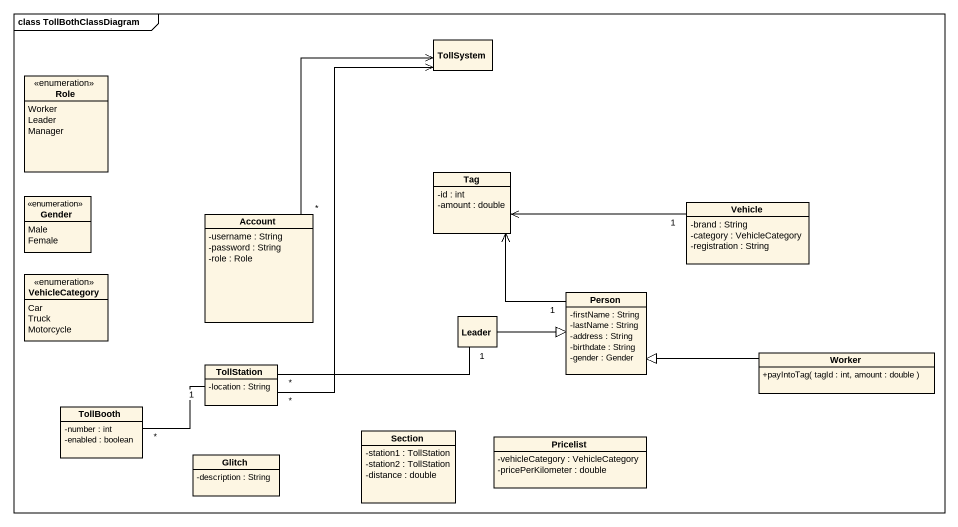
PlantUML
@startuml
mainframe class TollBothClassDiagram
hide circle
hide empty members
skinparam classAttributeIconSize 0
class TollSystem
enum Role {
  Worker
  Leader
  Manager
}
enum Gender {
  Male
  Female
}
class Tag {
  -id : int
  -amount : double
}
class Vehicle {
  -brand : String
  -category : VehicleCategory
  -registration : String
}
class Account {
  -username : String
  -password : String
  -role : Role
}
enum VehicleCategory {
  Car
  Truck
  Motorcycle
}
class Leader
class "Person" as Person_ {
  -firstName : String
  -lastName : String
  -address : String
  -birthdate : String
  -gender : Gender
}
class Worker {
  +payIntoTag( tagId : int, amount : double )
}
class TollStation {
  -location : String
}
class TollBooth {
  -number : int
  -enabled : boolean
}
class Section {
  -station1 : TollStation
  -station2 : TollStation
  -distance : double
}
class Pricelist {
  -vehicleCategory : VehicleCategory
  -pricePerKilometer : double
}
class Glitch {
  -description : String
}
Vehicle "1" -left-> Tag
Account "*" -up-> TollSystem
Leader -right-|> Person_
Person_ "1" -up-> Tag
Worker -left-|> Person_
TollStation "*" -up-> TollSystem
TollStation "*" -right- "1" Leader
TollBooth "*" -right- "1" TollStation
@enduml
